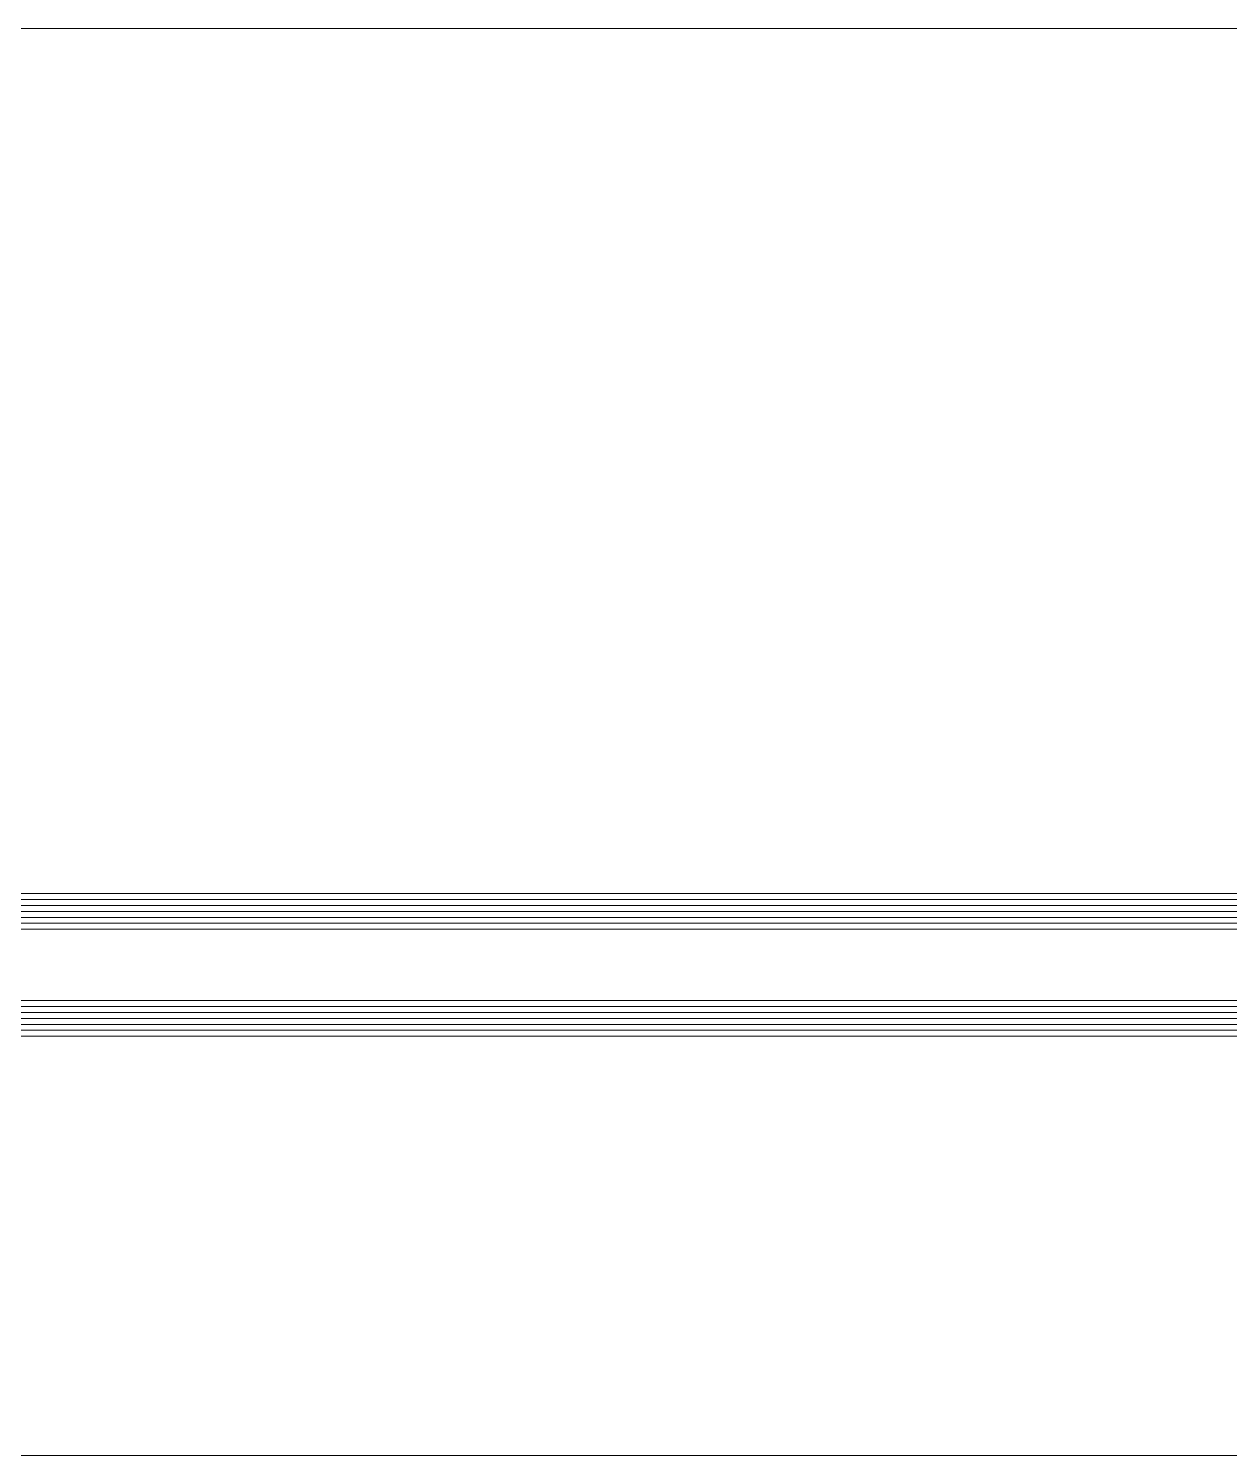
# Model space of a CAD drawing. Header units: centimetres. Extents: x 118932 to 154602, y -32682 to -23521.
# Drawn here: x 132868.85 to 132889.05, y -28093.64 to -28069.64 of the extents above; entities that cross this region are included whole.
import ezdxf

# ---------------------------------------------------------------- set-up
doc = ezdxf.new("R2010")
doc.units = ezdxf.units.CM
doc.header["$LTSCALE"] = 50
doc.header["$MEASUREMENT"] = 0
for name, color, linetype, lineweight, true_color in [('GEN_02_TF_Pencere', 7, 'Continuous', 9, 0x6093ac), ('GEN_05_ML_Mermer', 7, 'Continuous', 9, 0x9d8692), ('GEN_06_GR_İnce', 7, 'Continuous', 13, 0xb0b0a9)]:
    doc.layers.add(name, color=color, linetype=linetype, lineweight=lineweight, true_color=true_color)
doc.layers.add('revizyon notlar', color=1, linetype='Continuous', lineweight=30)

# ---------------------------------------------------------------- blocks, each defined once
blk = doc.blocks.new('p25_a_rb')
at = {"layer": 'GEN_02_TF_Pencere'}
for p, q in [((-162.05, -14.549), (-304.63, -14.549)), ((-162, -14.649), (-304.68, -14.649)), ((-162, -14.749), (-304.68, -14.749)), ((-162, -14.849), (-304.68, -14.849)), ((-162, -14.949), (-304.68, -14.949)), ((-162, -15.049), (-304.68, -15.049)), ((-162.375, -15.149), (-304.68, -15.149)), ((-162.375, -16.349), (-304.68, -16.349)), ((-162, -16.449), (-304.68, -16.449)), ((-162, -16.549), (-304.68, -16.549)), ((-162, -16.649), (-304.68, -16.649)), ((-162, -16.749), (-304.68, -16.749)), ((-162, -16.849), (-304.68, -16.849)), ((-162.05, -16.949), (-304.63, -16.949))]:
    blk.add_line(p, q, dxfattribs=at)
at = {"layer": 'GEN_05_ML_Mermer'}
blk.add_lwpolyline([(0, -24), (-317.25, -24), (-317.25, 0), (0, 0)], close=True, dxfattribs=at)
blk = doc.blocks.new('P25A')
at = {"layer": 'revizyon notlar'}
blk.add_blockref('p25_a_rb', (166.64, 17.621), dxfattribs=at)
blk = doc.blocks.new('DOGRAMA LEVEL 0 A BLOK')
at = {"layer": 'GEN_06_GR_İnce'}
blk.add_blockref('P25A', (-1726.703, -1.346), dxfattribs=at)

msp = doc.modelspace()

# ---------------------------------------------------------------- block references
msp.add_blockref('DOGRAMA LEVEL 0 A BLOK', (134615.022, -28085.92))

doc.saveas('drawing.dxf')
